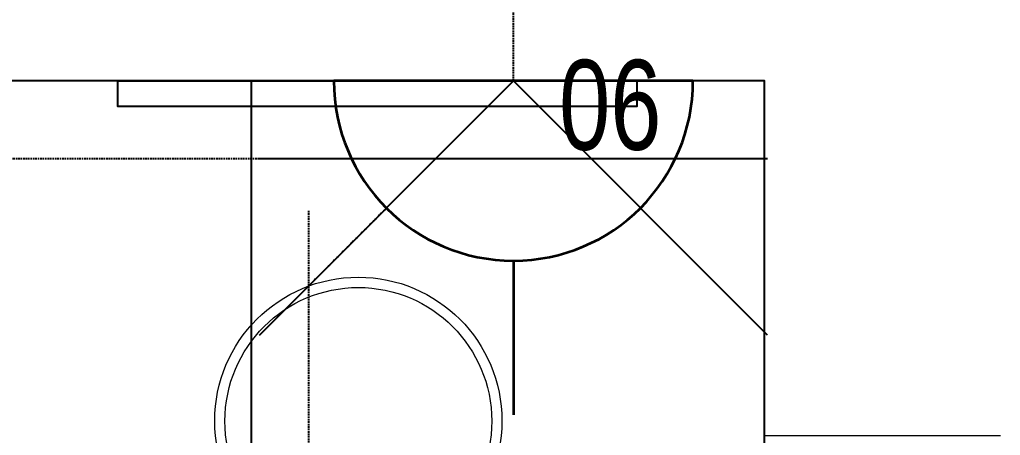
# Model space of a CAD drawing. Extents: x -12260 to 57327, y -29287 to 19916.
# Drawn here: x 48250 to 49206, y 5090 to 5495 of the extents above; entities that cross this region are included whole.
import ezdxf
from ezdxf.enums import TextEntityAlignment as Align

# ---------------------------------------------------------------- set-up
doc = ezdxf.new("R2010")
doc.units = 0
doc.header["$LTSCALE"] = 0.25
doc.linetypes.add('DASHDOT', pattern=[25.4, 12.7, -6.35, 0, -6.35])
doc.linetypes.add('HIDDEN', pattern=[9.525, 6.35, -3.175])
for name, color, linetype, lineweight in [('01-First Floor-FUR$0$72_EGR_EQP_TAG', 142, 'Continuous', 5), ('01-First Floor-FUR$0$LOADING', 253, 'Continuous', 5), ('01-First Floor-FUR$0$Walls', 251, 'Continuous', 5), ('E-LITE-CLNG-CNDT', 6, 'DASHDOT', 35), ('E-LITE-EXIT-NUMB', 6, 'Continuous', 25), ('E-POWR-FLOR-CNDT', 6, 'HIDDEN', 25), ('E-POWR-WALL @ 100', 4, 'Continuous', 35)]:
    doc.layers.add(name, color=color, linetype=linetype, lineweight=lineweight)
doc.layers.add('01-First Floor-FUR$0$FALSE CEILING', color=251, linetype='Continuous')
doc.styles.add('01-First Floor-FUR$0$X3G_ENTITY_257CFD', font='swisscl.ttf', dxfattribs={"height": 200})
doc.styles.add('DC_SIMPLEX', font='SIMPLEX.shx', dxfattribs={"width": 0.7})

# ---------------------------------------------------------------- blocks, each defined once
blk = doc.blocks.new('01-First Floor-FUR$0$WM00001-P')
at = {"layer": '01-First Floor-FUR$0$LOADING'}
for radius in [0.14, 0.13]:
    blk.add_circle((0, 0), radius, dxfattribs=at)
blk = doc.blocks.new('01-First Floor-FUR')
at = {"layer": '01-First Floor-FUR$0$FALSE CEILING', "linetype": 'Continuous'}
blk.add_line((48476, 2540), (48476, 5435), dxfattribs=at)
at = {"layer": '01-First Floor-FUR$0$FALSE CEILING'}
blk.add_lwpolyline([(45476, 2540), (48976, 2540), (48976, 5435), (45476, 5435)], close=True, dxfattribs=at)
at = {"layer": '01-First Floor-FUR$0$FALSE CEILING', "elevation": -0.1}
blk.add_lwpolyline([(48851.65, 5435), (48851.65, 5410), (48345.65, 5410), (48345.65, 5435), (48851.65, 5435)], dxfattribs=at)
at = {"layer": '01-First Floor-FUR$0$LOADING', "elevation": -0.1}
blk.add_lwpolyline([(48851.65, 5435), (48851.65, 5410), (48345.65, 5410), (48345.65, 5435), (48851.65, 5435)], dxfattribs=at)
at = {"layer": '01-First Floor-FUR$0$Walls'}
for p, q in [((45476, 5435), (48976, 5435)), ((48976, 5090), (48976, 5435)), ((48976, 5090), (49206, 5090))]:
    blk.add_line(p, q, dxfattribs=at)
at = {"layer": '01-First Floor-FUR$0$LOADING', "extrusion": (-2.26467e-18, 2.24019e-05, -1), "xscale": -1000, "yscale": 1000, "zscale": 1000, "rotation": 269.9999999999999}
blk.add_blockref('01-First Floor-FUR$0$WM00001-P', (-48580.21, 5103.96, 0.24), dxfattribs=at)
at = {"layer": '01-First Floor-FUR$0$72_EGR_EQP_TAG', "insert": (48825.77, 5455.48, -0.1), "char_height": 87.473, "attachment_point": 2, "style": '01-First Floor-FUR$0$X3G_ENTITY_257CFD'}
blk.add_mtext('06', dxfattribs=at)
blk = doc.blocks.new('*U26')
blk.add_line((0, -1.75), (0, -3.25))
blk.add_lwpolyline([(-1.75, 0, 1), (1.75, 0)], format="xyb", close=True)
at = {"layer": 'Defpoints'}
for p, q in [((-2.4749, -2.4749), (0, 0)), ((2.4749, -2.4749), (0, 0)), ((2.4749, -0.7582), (-2.4749, -0.7582))]:
    blk.add_line(p, q, dxfattribs=at)
at = {"layer": 'E-LITE-EXIT-NUMB', "style": 'DC_SIMPLEX', "width": 0.7, "flags": 8}
blk.add_attdef('TYPE', text='', height=2, rotation=360, dxfattribs=at).set_placement((-2.682, 5.2383), align=Align.RIGHT)
blk.add_attdef('CIRCUIT', (2.682, 5.2383), '', height=2, rotation=360, dxfattribs=at)

msp = doc.modelspace()

# ---------------------------------------------------------------- linework, layer by layer
at = {"layer": 'E-POWR-FLOR-CNDT'}
for points in [[(48731.38, 5435), (48731.38, 5535)], [(48643.12, 5359.18), (48052.28, 5359.18)], [(48607.64, 5311.26), (48520.52, 5224.14)]]:
    msp.add_lwpolyline(points, dxfattribs=at)
at = {"layer": 'E-POWR-FLOR-CNDT', "elevation": -0.1}
msp.add_lwpolyline([(48531.86, 2663.74), (48531.86, 5308.48)], dxfattribs=at)

# ---------------------------------------------------------------- block references
at = {"layer": 'E-LITE-CLNG-CNDT'}
msp.add_blockref('01-First Floor-FUR', (0, 0), dxfattribs=at)
at = {"layer": 'E-POWR-WALL @ 100', "xscale": 100, "yscale": 100, "zscale": 100}
msp.add_blockref('*U26', (48731.38, 5435), dxfattribs=at)

doc.saveas('drawing.dxf')
